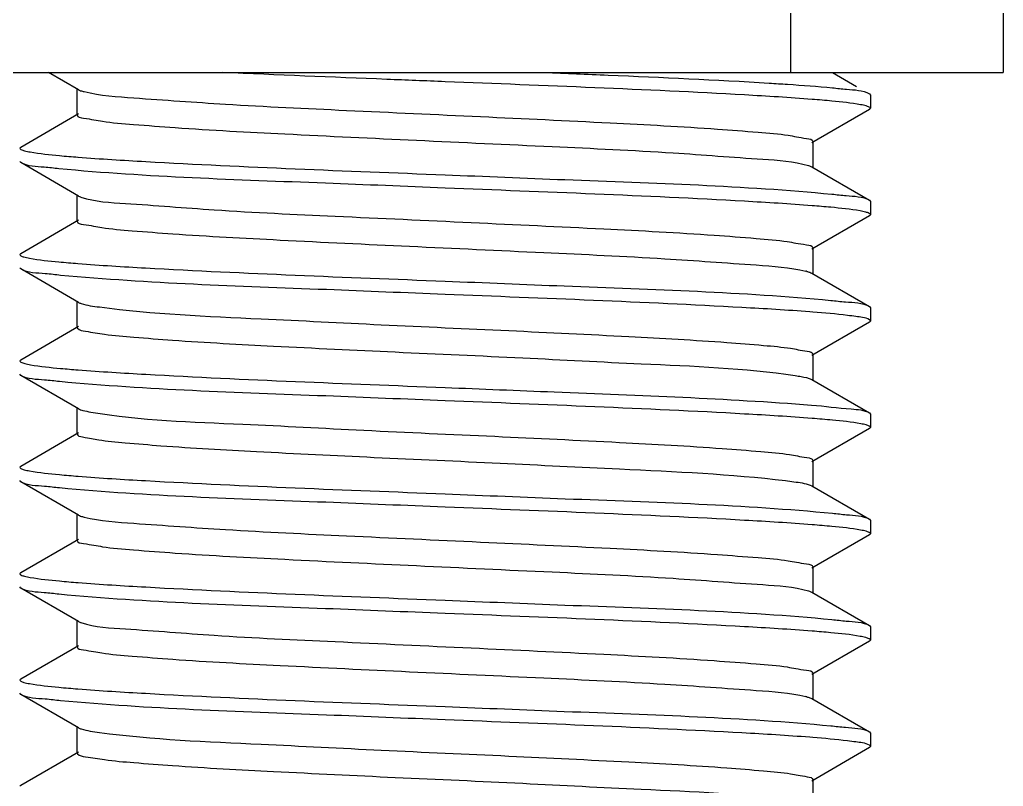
# Model space of a CAD drawing. Extents: x 4995099 to 5303443, y 4627657 to 4889583.
# Drawn here: x 5069251 to 5069440.1, y 4736857.4 to 4737004.8 of the extents above; entities that cross this region are included whole.
import ezdxf

# ---------------------------------------------------------------- set-up
doc = ezdxf.new("R2010")
doc.units = 0
doc.header["$LTSCALE"] = 1000
doc.header["$MEASUREMENT"] = 0
doc.layers.get('0').update_dxf_attribs({"color": 4, "linetype": 'CONTINUOUS'})

msp = doc.modelspace()

# ---------------------------------------------------------------- linework, layer by layer
for p, q in [((5069399.2, 4740388.31), (5069399.2, 4736994.68)), ((5069440.09, 4740388.31), (5069440.09, 4736994.68)), ((5069020.99, 4736994.68), (5069440.09, 4736994.68)), ((5069262.28, 4736991.35), (5069256.53, 4736994.68)), ((5069407.23, 4736994.68), (5069411.86, 4736991.99)), ((5069262.05, 4736986.5), (5069262.05, 4736991.61)), ((5069414.34, 4736990.56), (5069414.54, 4736990.33)), ((5069414.54, 4736990.33), (5069414.54, 4736987.78)), ((5069414.34, 4736987.55), (5069414.54, 4736987.78)), ((5069251.18, 4736980.33), (5069262.28, 4736986.76)), ((5069414.34, 4736987.55), (5069403.25, 4736981.13)), ((5069251.18, 4736980.33), (5069250.99, 4736980.11)), ((5069403.47, 4736981.39), (5069403.47, 4736976.28)), ((5069251.18, 4736977.33), (5069250.99, 4736977.56)), ((5069262.28, 4736970.91), (5069251.18, 4736977.33)), ((5069403.25, 4736976.54), (5069414.34, 4736970.11)), ((5069262.05, 4736966.06), (5069262.05, 4736971.17)), ((5069262.28, 4736970.91), (5069262.68, 4736970.73)), ((5069414.34, 4736970.11), (5069414.54, 4736969.89)), ((5069414.54, 4736969.89), (5069414.54, 4736967.33)), ((5069414.34, 4736967.11), (5069403.25, 4736960.69)), ((5069414.34, 4736967.11), (5069414.54, 4736967.33)), ((5069251.18, 4736959.89), (5069262.28, 4736966.31)), ((5069251.18, 4736959.89), (5069250.99, 4736959.67)), ((5069403.47, 4736960.94), (5069403.47, 4736955.83)), ((5069251.18, 4736956.89), (5069250.99, 4736957.11)), ((5069262.28, 4736950.46), (5069251.18, 4736956.89)), ((5069403.25, 4736956.09), (5069414.34, 4736949.67)), ((5069262.05, 4736945.61), (5069262.05, 4736950.72)), ((5069403.46, 4736948.6), (5069402.88, 4736948.65)), ((5069414.34, 4736949.67), (5069414.54, 4736949.44)), ((5069414.54, 4736949.44), (5069414.54, 4736946.89)), ((5069414.34, 4736946.67), (5069403.25, 4736940.24)), ((5069414.34, 4736946.67), (5069414.54, 4736946.89)), ((5069251.18, 4736939.45), (5069262.28, 4736945.87)), ((5069403.47, 4736940.5), (5069403.47, 4736935.39)), ((5069251.18, 4736939.45), (5069250.99, 4736939.22)), ((5069251.18, 4736936.44), (5069250.99, 4736936.67)), ((5069262.28, 4736930.02), (5069251.18, 4736936.44)), ((5069403.25, 4736935.65), (5069414.34, 4736929.22)), ((5069262.05, 4736925.17), (5069262.05, 4736930.28)), ((5069414.34, 4736929.22), (5069414.54, 4736929)), ((5069414.54, 4736929), (5069414.54, 4736926.45)), ((5069251.18, 4736919), (5069262.28, 4736925.43)), ((5069414.34, 4736926.22), (5069403.25, 4736919.8)), ((5069414.34, 4736926.22), (5069414.54, 4736926.45)), ((5069403.47, 4736920.06), (5069403.47, 4736914.95)), ((5069251.18, 4736919), (5069250.99, 4736918.78)), ((5069251.18, 4736916), (5069250.99, 4736916.22)), ((5069262.28, 4736909.58), (5069251.18, 4736916)), ((5069402.94, 4736915.35), (5069403.25, 4736915.2)), ((5069403.25, 4736915.2), (5069414.34, 4736908.78)), ((5069262.05, 4736904.72), (5069262.05, 4736909.83)), ((5069414.34, 4736908.78), (5069414.54, 4736908.56)), ((5069414.54, 4736908.56), (5069414.54, 4736906)), ((5069251.18, 4736898.56), (5069262.28, 4736904.98)), ((5069414.34, 4736905.78), (5069403.25, 4736899.35)), ((5069414.34, 4736905.78), (5069414.54, 4736906)), ((5069403.47, 4736899.61), (5069403.47, 4736894.5)), ((5069251.18, 4736898.56), (5069250.99, 4736898.33)), ((5069251.18, 4736895.56), (5069250.99, 4736895.78)), ((5069262.28, 4736889.13), (5069251.18, 4736895.56)), ((5069403.25, 4736894.76), (5069414.34, 4736888.34)), ((5069262.05, 4736884.28), (5069262.05, 4736889.39)), ((5069262.28, 4736889.13), (5069262.68, 4736888.96)), ((5069414.34, 4736888.34), (5069414.54, 4736888.11)), ((5069414.54, 4736888.11), (5069414.54, 4736885.56)), ((5069251.18, 4736878.12), (5069262.28, 4736884.54)), ((5069414.34, 4736885.33), (5069403.25, 4736878.91)), ((5069414.34, 4736885.33), (5069414.54, 4736885.56)), ((5069251.18, 4736878.12), (5069250.99, 4736877.89)), ((5069403.47, 4736879.17), (5069403.47, 4736874.06)), ((5069251.18, 4736875.11), (5069250.99, 4736875.34)), ((5069262.28, 4736868.69), (5069251.18, 4736875.11)), ((5069403.25, 4736874.32), (5069414.34, 4736867.89)), ((5069262.05, 4736863.84), (5069262.05, 4736868.95)), ((5069403.46, 4736866.83), (5069402.88, 4736866.87)), ((5069414.34, 4736867.89), (5069414.54, 4736867.67)), ((5069414.54, 4736867.67), (5069414.54, 4736865.11)), ((5069414.34, 4736864.89), (5069403.25, 4736858.47)), ((5069414.34, 4736864.89), (5069414.54, 4736865.11)), ((5069251.18, 4736857.67), (5069262.28, 4736864.09)), ((5069251.18, 4736857.67), (5069250.99, 4736857.45)), ((5069403.47, 4736858.73), (5069403.47, 4736853.61))]:
    msp.add_line(p, q)
for centre, radius, start, end in [((5069385.8, 4736764.23), 225.95, 84.5776, 85.5479), ((5069280.26, 4737210.12), 232.44, 264.6627, 265.5428), ((5069264.22, 4736975.2), 4.72, 250.9561, 252.0907), ((5069385.35, 4736738.39), 231.36, 84.6498, 85.5433), ((5069280.01, 4737186.6), 229.35, 264.6243, 265.5438), ((5069399.6, 4736945.79), 10.98, 75.6696, 76.5396), ((5069280.69, 4737174.28), 237.5, 264.7268, 265.5405), ((5069385.94, 4736704.54), 224.3, 84.5514, 85.5534), ((5069280.22, 4737148.26), 231.9, 264.6569, 265.5429), ((5069385.8, 4736682.45), 225.95, 84.5776, 85.5479), ((5069280.26, 4737128.35), 232.44, 264.6627, 265.5428), ((5069264.22, 4736893.42), 4.72, 250.9561, 252.0907), ((5069385.35, 4736656.62), 231.36, 84.6498, 85.5433), ((5069280.01, 4737104.83), 229.35, 264.6243, 265.5438), ((5069399.6, 4736864.01), 10.98, 75.6696, 76.5396)]:
    msp.add_arc(centre, radius, start, end)
for points, knots in [([(5069332.76, 4736992.89), (5069329.03, 4736993.04), (5069314.78, 4736993.6), (5069300.53, 4736994.19), (5069290.02, 4736994.68)], [0, 0, 0, 0, 0.261917, 1, 1, 1, 1]), ([(5069351.88, 4736994.68), (5069355.96, 4736994.51), (5069370.37, 4736993.9), (5069384.77, 4736993.26), (5069395.08, 4736992.62)], [0, 0, 0, 0, 0.283518, 1, 1, 1, 1]), ([(5069403.34, 4736989.5), (5069399.01, 4736989.84), (5069375.5, 4736991.26), (5069351.96, 4736992.12), (5069332.76, 4736992.89)], [0, 0, 0, 0, 0.184493, 1, 1, 1, 1]), ([(5069395.08, 4736992.62), (5069396.25, 4736992.55), (5069400.31, 4736992.29), (5069404.37, 4736991.99), (5069407.24, 4736991.72)], [0, 0, 0, 0, 0.290406, 1, 1, 1, 1]), ([(5069407.24, 4736991.72), (5069408.14, 4736991.63), (5069410.49, 4736991.3), (5069413.05, 4736991.31), (5069414.34, 4736990.56)], [0, 0, 0, 0, 0.378482, 1, 1, 1, 1]), ([(5069262.28, 4736991.35), (5069262.41, 4736991.27), (5069262.78, 4736991.13), (5069263.15, 4736991.03), (5069263.38, 4736990.98)], [0, 0, 0, 0, 0.406881, 1, 1, 1, 1]), ([(5069263.38, 4736990.98), (5069266.5, 4736990.23), (5069275.63, 4736989.6), (5069292.4, 4736988.38), (5069314.65, 4736987.34), (5069339.31, 4736986.2), (5069363.04, 4736985.08), (5069380.96, 4736984.13), (5069392.16, 4736983.25), (5069398.25, 4736982.77), (5069401.12, 4736982.12), (5069403.47, 4736981.83), (5069403.47, 4736981.39)], [0, 0, 0, 0, 0.068576, 0.194029, 0.359725, 0.543506, 0.720761, 0.867753, 0.923531, 0.964877, 0.99049, 1, 1, 1, 1]), ([(5069413.7, 4736988.24), (5069413.36, 4736988.34), (5069411.19, 4736988.78), (5069409, 4736988.99), (5069407.15, 4736989.17)], [0, 0, 0, 0, 0.160696, 1, 1, 1, 1]), ([(5069414.54, 4736987.78), (5069414.54, 4736987.88), (5069414.2, 4736988.11), (5069413.91, 4736988.18), (5069413.7, 4736988.24)], [0, 0, 0, 0, 0.318595, 1, 1, 1, 1]), ([(5069262.05, 4736986.5), (5069262.05, 4736986.04), (5069264.46, 4736985.77), (5069267.41, 4736985.1), (5069273.65, 4736984.62), (5069285.12, 4736983.72), (5069303.4, 4736982.76), (5069327.52, 4736981.63), (5069352.42, 4736980.46), (5069374.64, 4736979.46), (5069390.99, 4736978.14), (5069399.79, 4736977.63), (5069402.62, 4736976.78)], [0, 0, 0, 0, 0.009703, 0.035887, 0.07813, 0.135078, 0.284815, 0.464601, 0.649729, 0.81476, 0.937049, 1, 1, 1, 1]), ([(5069250.99, 4736980.11), (5069250.99, 4736980), (5069251.37, 4736979.76), (5069251.69, 4736979.68), (5069251.93, 4736979.62)], [0, 0, 0, 0, 0.314295, 1, 1, 1, 1]), ([(5069251.93, 4736979.62), (5069252.28, 4736979.52), (5069254.5, 4736979.08), (5069256.76, 4736978.87), (5069258.64, 4736978.69)], [0, 0, 0, 0, 0.163341, 1, 1, 1, 1]), ([(5069262.2, 4736978.39), (5069266.53, 4736978.05), (5069290.04, 4736976.62), (5069313.57, 4736975.76), (5069332.76, 4736975)], [0, 0, 0, 0, 0.184553, 1, 1, 1, 1]), ([(5069258.52, 4736976.15), (5069257.58, 4736976.24), (5069255.16, 4736976.58), (5069252.51, 4736976.56), (5069251.18, 4736977.33)], [0, 0, 0, 0, 0.379133, 1, 1, 1, 1]), ([(5069402.62, 4736976.78), (5069402.74, 4736976.75), (5069402.96, 4736976.68), (5069403.16, 4736976.58), (5069403.25, 4736976.54)], [0, 0, 0, 0, 0.569522, 1, 1, 1, 1]), ([(5069332.76, 4736972.44), (5069325.11, 4736972.75), (5069300.36, 4736973.81), (5069275.56, 4736974.53), (5069258.52, 4736976.15)], [0, 0, 0, 0, 0.309073, 1, 1, 1, 1]), ([(5069332.76, 4736975), (5069340.44, 4736974.69), (5069365.24, 4736973.63), (5069390.09, 4736972.92), (5069407.15, 4736971.28)], [0, 0, 0, 0, 0.309586, 1, 1, 1, 1]), ([(5069403.33, 4736969.06), (5069398.99, 4736969.4), (5069375.49, 4736970.82), (5069351.95, 4736971.68), (5069332.76, 4736972.44)], [0, 0, 0, 0, 0.184541, 1, 1, 1, 1]), ([(5069407.15, 4736971.28), (5069408.07, 4736971.19), (5069410.44, 4736970.86), (5069413.04, 4736970.87), (5069414.34, 4736970.11)], [0, 0, 0, 0, 0.378727, 1, 1, 1, 1]), ([(5069262.77, 4736970.7), (5069265.51, 4736969.82), (5069274.2, 4736969.36), (5069290.4, 4736968), (5069312.61, 4736967.01), (5069337.58, 4736965.83), (5069361.82, 4736964.7), (5069380.23, 4736963.74), (5069391.78, 4736962.84), (5069398.07, 4736962.35), (5069401.04, 4736961.68), (5069403.47, 4736961.4), (5069403.47, 4736960.94)], [0, 0, 0, 0, 0.061098, 0.182334, 0.347135, 0.532706, 0.713328, 0.863975, 0.921317, 0.963856, 0.990226, 1, 1, 1, 1]), ([(5069413.63, 4736967.82), (5069413.28, 4736967.91), (5069411.06, 4736968.36), (5069408.81, 4736968.57), (5069406.92, 4736968.75)], [0, 0, 0, 0, 0.16229, 1, 1, 1, 1]), ([(5069414.54, 4736967.33), (5069414.54, 4736967.44), (5069414.17, 4736967.68), (5069413.86, 4736967.76), (5069413.63, 4736967.82)], [0, 0, 0, 0, 0.315177, 1, 1, 1, 1]), ([(5069262.05, 4736966.06), (5069262.05, 4736965.61), (5069264.4, 4736965.33), (5069267.27, 4736964.68), (5069273.37, 4736964.19), (5069284.57, 4736963.31), (5069302.49, 4736962.37), (5069326.23, 4736961.24), (5069350.89, 4736960.1), (5069373.14, 4736959.06), (5069389.91, 4736957.85), (5069399.03, 4736957.21), (5069402.15, 4736956.46)], [0, 0, 0, 0, 0.009517, 0.035128, 0.076492, 0.132277, 0.279305, 0.456588, 0.640385, 0.806077, 0.931494, 1, 1, 1, 1]), ([(5069250.99, 4736959.67), (5069250.99, 4736959.57), (5069251.31, 4736959.34), (5069251.59, 4736959.27), (5069251.8, 4736959.21)], [0, 0, 0, 0, 0.319254, 1, 1, 1, 1]), ([(5069251.8, 4736959.21), (5069252.15, 4736959.11), (5069254.37, 4736958.65), (5069256.62, 4736958.44), (5069258.52, 4736958.26)], [0, 0, 0, 0, 0.159053, 1, 1, 1, 1]), ([(5069262.19, 4736957.94), (5069266.52, 4736957.6), (5069290.03, 4736956.18), (5069313.57, 4736955.32), (5069332.76, 4736954.56)], [0, 0, 0, 0, 0.184509, 1, 1, 1, 1]), ([(5069258.86, 4736955.67), (5069257.88, 4736955.76), (5069255.34, 4736956.12), (5069252.57, 4736956.08), (5069251.18, 4736956.89)], [0, 0, 0, 0, 0.380051, 1, 1, 1, 1]), ([(5069332.76, 4736952), (5069325.17, 4736952.3), (5069300.53, 4736953.35), (5069275.86, 4736954.09), (5069258.86, 4736955.67)], [0, 0, 0, 0, 0.307895, 1, 1, 1, 1]), ([(5069402.31, 4736956.42), (5069402.5, 4736956.37), (5069402.82, 4736956.28), (5069403.13, 4736956.16), (5069403.25, 4736956.09)], [0, 0, 0, 0, 0.585672, 1, 1, 1, 1]), ([(5069332.76, 4736954.56), (5069340.4, 4736954.25), (5069365.12, 4736953.2), (5069389.89, 4736952.47), (5069406.92, 4736950.86)], [0, 0, 0, 0, 0.308784, 1, 1, 1, 1]), ([(5069402.88, 4736948.65), (5069398.54, 4736948.98), (5069375.18, 4736950.38), (5069351.79, 4736951.24), (5069332.76, 4736952)], [0, 0, 0, 0, 0.186017, 1, 1, 1, 1]), ([(5069262.28, 4736950.46), (5069262.44, 4736950.37), (5069263.76, 4736949.91), (5069265.14, 4736949.74), (5069266.32, 4736949.59)], [0, 0, 0, 0, 0.140461, 1, 1, 1, 1]), ([(5069406.92, 4736950.86), (5069407.87, 4736950.77), (5069410.32, 4736950.43), (5069413, 4736950.45), (5069414.34, 4736949.67)], [0, 0, 0, 0, 0.379378, 1, 1, 1, 1]), ([(5069266.32, 4736949.59), (5069276.61, 4736948.2), (5069294.73, 4736947.5), (5069320.97, 4736946.12), (5069344.56, 4736945.09), (5069366.66, 4736944), (5069383.11, 4736943.1), (5069393.29, 4736942.27), (5069398.77, 4736941.8), (5069401.38, 4736941.21), (5069403.47, 4736940.91), (5069403.47, 4736940.5)], [0, 0, 0, 0, 0.226556, 0.394464, 0.573122, 0.741029, 0.877994, 0.929534, 0.967621, 0.99116, 1, 1, 1, 1]), ([(5069411.72, 4736947.75), (5069411.2, 4736947.83), (5069408.45, 4736948.19), (5069405.69, 4736948.43), (5069403.46, 4736948.6)], [0, 0, 0, 0, 0.190958, 1, 1, 1, 1]), ([(5069414.54, 4736946.89), (5069414.54, 4736946.98), (5069413.58, 4736947.67), (5069412.61, 4736947.61), (5069411.72, 4736947.75)], [0, 0, 0, 0, 0.092798, 1, 1, 1, 1]), ([(5069262.05, 4736945.61), (5069262.05, 4736945.59), (5069262.06, 4736945.54), (5069262.09, 4736945.5), (5069262.1, 4736945.49)], [0, 0, 0, 0, 0.463467, 1, 1, 1, 1]), ([(5069262.1, 4736945.49), (5069262.46, 4736945.06), (5069264.44, 4736944.84), (5069267.88, 4736944.18), (5069273.57, 4736943.73), (5069284.35, 4736942.89), (5069301.14, 4736941.99), (5069323.57, 4736940.9), (5069347.14, 4736939.88), (5069372.76, 4736938.48), (5069390.3, 4736937.88), (5069400.09, 4736936.4)], [0, 0, 0, 0, 0.011937, 0.038615, 0.07957, 0.133598, 0.274096, 0.443272, 0.620779, 0.785256, 1, 1, 1, 1]), ([(5069250.99, 4736939.22), (5069250.99, 4736939.11), (5069251.38, 4736938.87), (5069251.7, 4736938.79), (5069251.95, 4736938.72)], [0, 0, 0, 0, 0.312916, 1, 1, 1, 1]), ([(5069251.95, 4736938.72), (5069252.32, 4736938.63), (5069254.6, 4736938.18), (5069256.92, 4736937.96), (5069258.86, 4736937.78)], [0, 0, 0, 0, 0.163149, 1, 1, 1, 1]), ([(5069262.22, 4736937.5), (5069266.55, 4736937.16), (5069290.05, 4736935.74), (5069313.58, 4736934.87), (5069332.76, 4736934.11)], [0, 0, 0, 0, 0.184619, 1, 1, 1, 1]), ([(5069258.62, 4736935.25), (5069257.67, 4736935.34), (5069255.22, 4736935.68), (5069252.53, 4736935.66), (5069251.18, 4736936.44)], [0, 0, 0, 0, 0.379419, 1, 1, 1, 1]), ([(5069332.76, 4736931.56), (5069325.13, 4736931.86), (5069300.41, 4736932.91), (5069275.65, 4736933.64), (5069258.62, 4736935.25)], [0, 0, 0, 0, 0.308711, 1, 1, 1, 1]), ([(5069400.09, 4736936.4), (5069400.47, 4736936.34), (5069401.53, 4736936.15), (5069402.64, 4736936), (5069403.25, 4736935.65)], [0, 0, 0, 0, 0.353551, 1, 1, 1, 1]), ([(5069332.76, 4736934.11), (5069339.76, 4736933.83), (5069363.25, 4736932.86), (5069386.76, 4736932.02), (5069403.22, 4736930.73)], [0, 0, 0, 0, 0.297814, 1, 1, 1, 1]), ([(5069403.33, 4736928.17), (5069399, 4736928.51), (5069375.49, 4736929.93), (5069351.95, 4736930.79), (5069332.76, 4736931.56)], [0, 0, 0, 0, 0.184504, 1, 1, 1, 1]), ([(5069262.28, 4736930.02), (5069262.54, 4736929.87), (5069263.34, 4736929.64), (5069264.14, 4736929.48), (5069264.64, 4736929.4)], [0, 0, 0, 0, 0.374139, 1, 1, 1, 1]), ([(5069264.64, 4736929.4), (5069274.29, 4736927.74), (5069291.9, 4736927.28), (5069317.77, 4736925.8), (5069341.94, 4736924.77), (5069364.86, 4736923.65), (5069382.04, 4736922.73), (5069392.73, 4736921.87), (5069398.52, 4736921.39), (5069401.25, 4736920.77), (5069403.47, 4736920.48), (5069403.47, 4736920.06)], [0, 0, 0, 0, 0.210773, 0.377666, 0.558838, 0.731273, 0.873076, 0.926648, 0.966309, 0.990838, 1, 1, 1, 1]), ([(5069403.22, 4736930.73), (5069405.77, 4736930.53), (5069409.4, 4736930.03), (5069413.32, 4736929.82), (5069414.34, 4736929.22)], [0, 0, 0, 0, 0.683777, 1, 1, 1, 1]), ([(5069413.7, 4736926.91), (5069413.37, 4736927), (5069411.23, 4736927.45), (5069409.06, 4736927.66), (5069407.24, 4736927.83)], [0, 0, 0, 0, 0.160861, 1, 1, 1, 1]), ([(5069414.54, 4736926.45), (5069414.54, 4736926.55), (5069414.2, 4736926.77), (5069413.92, 4736926.85), (5069413.7, 4736926.91)], [0, 0, 0, 0, 0.319044, 1, 1, 1, 1]), ([(5069262.05, 4736925.17), (5069262.05, 4736924.77), (5069264.08, 4736924.47), (5069266.63, 4736923.89), (5069271.96, 4736923.42), (5069281.89, 4736922.6), (5069297.97, 4736921.71), (5069319.65, 4736920.64), (5069342.94, 4736919.61), (5069369.3, 4736918.27), (5069387.64, 4736917.5), (5069398.22, 4736916.21)], [0, 0, 0, 0, 0.008683, 0.031763, 0.069103, 0.119686, 0.254361, 0.420111, 0.597552, 0.765912, 1, 1, 1, 1]), ([(5069250.99, 4736918.78), (5069250.99, 4736918.68), (5069251.32, 4736918.45), (5069251.61, 4736918.37), (5069251.82, 4736918.31)], [0, 0, 0, 0, 0.318137, 1, 1, 1, 1]), ([(5069251.82, 4736918.31), (5069252.18, 4736918.21), (5069254.42, 4736917.76), (5069256.71, 4736917.54), (5069258.62, 4736917.36)], [0, 0, 0, 0, 0.159502, 1, 1, 1, 1]), ([(5069258.64, 4736914.8), (5069257.69, 4736914.89), (5069255.23, 4736915.24), (5069252.53, 4736915.21), (5069251.18, 4736916)], [0, 0, 0, 0, 0.379512, 1, 1, 1, 1]), ([(5069262.2, 4736917.06), (5069266.53, 4736916.71), (5069290.04, 4736915.29), (5069313.57, 4736914.43), (5069332.76, 4736913.67)], [0, 0, 0, 0, 0.184538, 1, 1, 1, 1]), ([(5069398.22, 4736916.21), (5069398.76, 4736916.14), (5069400.34, 4736915.92), (5069401.95, 4736915.72), (5069402.94, 4736915.35)], [0, 0, 0, 0, 0.341642, 1, 1, 1, 1]), ([(5069332.76, 4736911.11), (5069325.13, 4736911.42), (5069300.42, 4736912.47), (5069275.67, 4736913.2), (5069258.64, 4736914.8)], [0, 0, 0, 0, 0.308641, 1, 1, 1, 1]), ([(5069332.76, 4736913.67), (5069340.46, 4736913.36), (5069365.29, 4736912.3), (5069390.16, 4736911.59), (5069407.24, 4736909.94)], [0, 0, 0, 0, 0.309919, 1, 1, 1, 1]), ([(5069403.34, 4736907.72), (5069399.01, 4736908.07), (5069375.5, 4736909.49), (5069351.96, 4736910.35), (5069332.76, 4736911.11)], [0, 0, 0, 0, 0.184493, 1, 1, 1, 1]), ([(5069262.28, 4736909.58), (5069262.41, 4736909.5), (5069262.78, 4736909.36), (5069263.15, 4736909.26), (5069263.38, 4736909.2)], [0, 0, 0, 0, 0.406881, 1, 1, 1, 1]), ([(5069263.38, 4736909.2), (5069266.5, 4736908.46), (5069275.63, 4736907.82), (5069292.4, 4736906.61), (5069314.65, 4736905.56), (5069339.31, 4736904.43), (5069363.04, 4736903.3), (5069380.96, 4736902.36), (5069392.16, 4736901.47), (5069398.25, 4736900.99), (5069401.12, 4736900.34), (5069403.47, 4736900.06), (5069403.47, 4736899.61)], [0, 0, 0, 0, 0.068576, 0.194029, 0.359725, 0.543506, 0.720761, 0.867753, 0.923531, 0.964877, 0.99049, 1, 1, 1, 1]), ([(5069407.24, 4736909.94), (5069408.14, 4736909.86), (5069410.49, 4736909.52), (5069413.05, 4736909.53), (5069414.34, 4736908.78)], [0, 0, 0, 0, 0.378482, 1, 1, 1, 1]), ([(5069413.7, 4736906.47), (5069413.36, 4736906.56), (5069411.19, 4736907.01), (5069409, 4736907.22), (5069407.15, 4736907.39)], [0, 0, 0, 0, 0.160696, 1, 1, 1, 1]), ([(5069414.54, 4736906), (5069414.54, 4736906.11), (5069414.2, 4736906.33), (5069413.91, 4736906.41), (5069413.7, 4736906.47)], [0, 0, 0, 0, 0.318595, 1, 1, 1, 1]), ([(5069262.05, 4736904.72), (5069262.05, 4736904.27), (5069264.46, 4736903.99), (5069267.41, 4736903.33), (5069273.65, 4736902.84), (5069285.12, 4736901.94), (5069303.4, 4736900.99), (5069327.52, 4736899.85), (5069352.42, 4736898.69), (5069374.64, 4736897.68), (5069390.99, 4736896.36), (5069399.79, 4736895.85), (5069402.62, 4736895.01)], [0, 0, 0, 0, 0.009703, 0.035887, 0.07813, 0.135078, 0.284815, 0.464601, 0.649729, 0.81476, 0.937049, 1, 1, 1, 1]), ([(5069250.99, 4736898.33), (5069250.99, 4736898.22), (5069251.37, 4736897.98), (5069251.69, 4736897.9), (5069251.93, 4736897.84)], [0, 0, 0, 0, 0.314295, 1, 1, 1, 1]), ([(5069251.93, 4736897.84), (5069252.28, 4736897.75), (5069254.5, 4736897.31), (5069256.76, 4736897.09), (5069258.64, 4736896.92)], [0, 0, 0, 0, 0.163341, 1, 1, 1, 1]), ([(5069258.52, 4736894.37), (5069257.58, 4736894.46), (5069255.16, 4736894.8), (5069252.51, 4736894.78), (5069251.18, 4736895.56)], [0, 0, 0, 0, 0.379133, 1, 1, 1, 1]), ([(5069262.2, 4736896.61), (5069266.53, 4736896.27), (5069290.04, 4736894.85), (5069313.57, 4736893.99), (5069332.76, 4736893.22)], [0, 0, 0, 0, 0.184553, 1, 1, 1, 1]), ([(5069332.76, 4736890.67), (5069325.11, 4736890.97), (5069300.36, 4736892.03), (5069275.56, 4736892.75), (5069258.52, 4736894.37)], [0, 0, 0, 0, 0.309073, 1, 1, 1, 1]), ([(5069332.76, 4736893.22), (5069340.44, 4736892.92), (5069365.24, 4736891.86), (5069390.09, 4736891.14), (5069407.15, 4736889.51)], [0, 0, 0, 0, 0.309586, 1, 1, 1, 1]), ([(5069402.62, 4736895.01), (5069402.74, 4736894.97), (5069402.96, 4736894.9), (5069403.16, 4736894.81), (5069403.25, 4736894.76)], [0, 0, 0, 0, 0.569522, 1, 1, 1, 1]), ([(5069403.33, 4736887.28), (5069398.99, 4736887.62), (5069375.49, 4736889.04), (5069351.95, 4736889.91), (5069332.76, 4736890.67)], [0, 0, 0, 0, 0.184541, 1, 1, 1, 1]), ([(5069407.15, 4736889.51), (5069408.07, 4736889.42), (5069410.44, 4736889.08), (5069413.04, 4736889.09), (5069414.34, 4736888.34)], [0, 0, 0, 0, 0.378727, 1, 1, 1, 1]), ([(5069262.77, 4736888.93), (5069265.51, 4736888.04), (5069274.2, 4736887.59), (5069290.4, 4736886.22), (5069312.61, 4736885.23), (5069337.58, 4736884.06), (5069361.82, 4736882.92), (5069380.23, 4736881.96), (5069391.78, 4736881.06), (5069398.07, 4736880.57), (5069401.04, 4736879.9), (5069403.47, 4736879.63), (5069403.47, 4736879.17)], [0, 0, 0, 0, 0.061098, 0.182334, 0.347135, 0.532706, 0.713328, 0.863975, 0.921317, 0.963856, 0.990226, 1, 1, 1, 1]), ([(5069413.63, 4736886.04), (5069413.28, 4736886.14), (5069411.06, 4736886.58), (5069408.81, 4736886.8), (5069406.92, 4736886.97)], [0, 0, 0, 0, 0.16229, 1, 1, 1, 1]), ([(5069414.54, 4736885.56), (5069414.54, 4736885.67), (5069414.17, 4736885.9), (5069413.86, 4736885.98), (5069413.63, 4736886.04)], [0, 0, 0, 0, 0.315177, 1, 1, 1, 1]), ([(5069262.05, 4736884.28), (5069262.05, 4736883.83), (5069264.4, 4736883.55), (5069267.27, 4736882.9), (5069273.37, 4736882.42), (5069284.57, 4736881.53), (5069302.49, 4736880.59), (5069326.23, 4736879.46), (5069350.89, 4736878.33), (5069373.14, 4736877.29), (5069389.91, 4736876.07), (5069399.03, 4736875.44), (5069402.15, 4736874.69)], [0, 0, 0, 0, 0.009517, 0.035128, 0.076492, 0.132277, 0.279305, 0.456588, 0.640385, 0.806077, 0.931494, 1, 1, 1, 1]), ([(5069250.99, 4736877.89), (5069250.99, 4736877.79), (5069251.31, 4736877.57), (5069251.59, 4736877.49), (5069251.8, 4736877.43)], [0, 0, 0, 0, 0.319254, 1, 1, 1, 1]), ([(5069251.8, 4736877.43), (5069252.15, 4736877.33), (5069254.37, 4736876.88), (5069256.62, 4736876.66), (5069258.52, 4736876.48)], [0, 0, 0, 0, 0.159053, 1, 1, 1, 1]), ([(5069262.19, 4736876.17), (5069266.52, 4736875.83), (5069290.03, 4736874.4), (5069313.57, 4736873.54), (5069332.76, 4736872.78)], [0, 0, 0, 0, 0.184509, 1, 1, 1, 1]), ([(5069258.86, 4736873.9), (5069257.88, 4736873.99), (5069255.34, 4736874.34), (5069252.57, 4736874.3), (5069251.18, 4736875.11)], [0, 0, 0, 0, 0.380051, 1, 1, 1, 1]), ([(5069402.31, 4736874.65), (5069402.5, 4736874.6), (5069402.82, 4736874.51), (5069403.13, 4736874.39), (5069403.25, 4736874.32)], [0, 0, 0, 0, 0.585672, 1, 1, 1, 1]), ([(5069332.76, 4736870.22), (5069325.17, 4736870.53), (5069300.53, 4736871.57), (5069275.86, 4736872.32), (5069258.86, 4736873.9)], [0, 0, 0, 0, 0.307895, 1, 1, 1, 1]), ([(5069332.76, 4736872.78), (5069340.4, 4736872.48), (5069365.12, 4736871.42), (5069389.89, 4736870.69), (5069406.92, 4736869.08)], [0, 0, 0, 0, 0.308784, 1, 1, 1, 1]), ([(5069262.28, 4736868.69), (5069262.44, 4736868.59), (5069263.76, 4736868.14), (5069265.14, 4736867.97), (5069266.32, 4736867.81)], [0, 0, 0, 0, 0.140461, 1, 1, 1, 1]), ([(5069402.88, 4736866.87), (5069398.54, 4736867.21), (5069375.18, 4736868.61), (5069351.79, 4736869.47), (5069332.76, 4736870.22)], [0, 0, 0, 0, 0.186017, 1, 1, 1, 1]), ([(5069406.92, 4736869.08), (5069407.87, 4736869), (5069410.32, 4736868.65), (5069413, 4736868.67), (5069414.34, 4736867.89)], [0, 0, 0, 0, 0.379378, 1, 1, 1, 1]), ([(5069266.32, 4736867.81), (5069276.61, 4736866.43), (5069294.73, 4736865.73), (5069320.97, 4736864.35), (5069344.56, 4736863.31), (5069366.66, 4736862.23), (5069383.11, 4736861.33), (5069393.29, 4736860.49), (5069398.77, 4736860.02), (5069401.38, 4736859.43), (5069403.47, 4736859.13), (5069403.47, 4736858.73)], [0, 0, 0, 0, 0.226556, 0.394464, 0.573122, 0.741029, 0.877994, 0.929534, 0.967621, 0.99116, 1, 1, 1, 1]), ([(5069411.72, 4736865.97), (5069411.2, 4736866.05), (5069408.45, 4736866.41), (5069405.69, 4736866.65), (5069403.46, 4736866.83)], [0, 0, 0, 0, 0.190958, 1, 1, 1, 1]), ([(5069414.54, 4736865.11), (5069414.54, 4736865.21), (5069413.58, 4736865.89), (5069412.61, 4736865.83), (5069411.72, 4736865.97)], [0, 0, 0, 0, 0.092798, 1, 1, 1, 1]), ([(5069262.05, 4736863.84), (5069262.05, 4736863.81), (5069262.06, 4736863.77), (5069262.09, 4736863.73), (5069262.1, 4736863.71)], [0, 0, 0, 0, 0.463467, 1, 1, 1, 1]), ([(5069262.1, 4736863.71), (5069262.46, 4736863.29), (5069264.44, 4736863.07), (5069267.88, 4736862.41), (5069273.57, 4736861.96), (5069284.35, 4736861.11), (5069301.14, 4736860.22), (5069323.57, 4736859.13), (5069347.14, 4736858.1), (5069372.76, 4736856.7), (5069390.3, 4736856.1), (5069400.09, 4736854.62)], [0, 0, 0, 0, 0.011937, 0.038615, 0.07957, 0.133598, 0.274096, 0.443272, 0.620779, 0.785256, 1, 1, 1, 1])]:
    msp.add_open_spline(points, degree=3, knots=knots)

doc.saveas('drawing.dxf')
